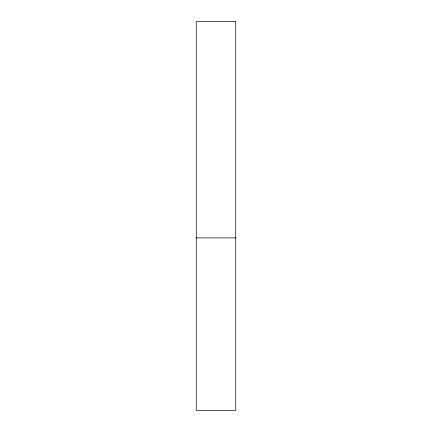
<?xml version="1.0" encoding="UTF-8"?>
<svg xmlns="http://www.w3.org/2000/svg" width="432" height="432" viewBox="0 0 432 432"><rect width="100%" height="100%" fill="white"/><g stroke="black" fill="none" stroke-linecap="round" stroke-linejoin="round"><path stroke-width="0.65" d="M196.258 237.892L235.742 237.892M235.742 21.6L196.258 21.6L196.258 410.4L235.742 410.4L235.742 21.6"/></g></svg>
